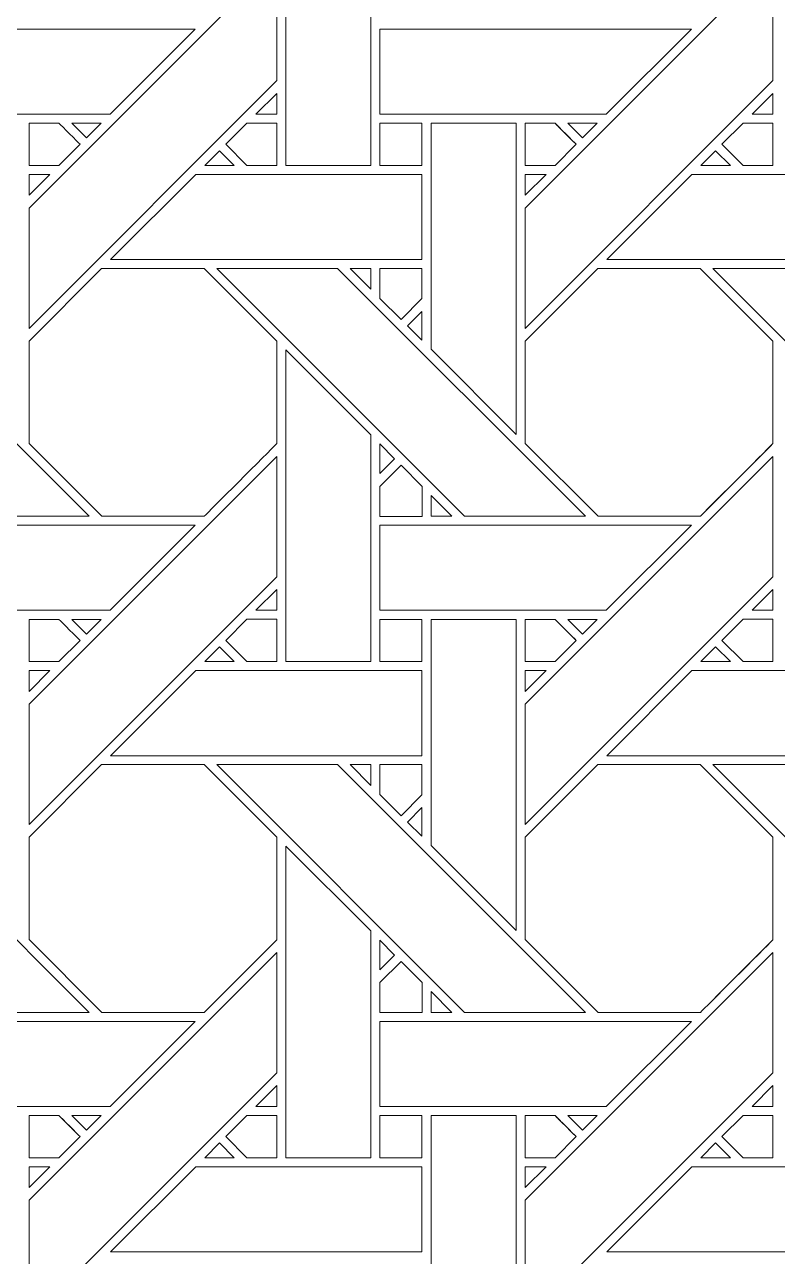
# Model space of a CAD drawing. Header units: inches. Extents: x 3.4 to 21.4, y 0.1 to 18.1.
# Drawn here: x 14.509 to 15.949, y 8.866 to 11.221 of the extents above; entities that cross this region are included whole.
import ezdxf

# ---------------------------------------------------------------- set-up
doc = ezdxf.new("R2010")
doc.units = ezdxf.units.IN
doc.header["$MEASUREMENT"] = 0
doc.layers.add('Design', color=7, linetype='Continuous', lineweight=0)

msp = doc.modelspace()

# ---------------------------------------------------------------- linework, layer by layer
at = {"layer": 'Design'}
for points, knots in [([(3.3829, 18.0948), (3.3829, 18.0948), (3.3829, 0.0948), (3.3829, 0.0948), (3.3829, 0.0948), (21.3829, 0.0948), (21.3829, 0.0948), (21.3829, 0.0948), (21.3829, 18.0948), (21.3829, 18.0948), (21.3829, 18.0948), (3.3829, 18.0948), (3.3829, 18.0948)], [0, 0, 0, 0, 1, 1, 1, 2, 2, 2, 3, 3, 3, 4, 4, 4, 4]), ([(4.2402, 17.2374), (4.2402, 17.2374), (4.2402, 0.9521), (4.2402, 0.9521), (4.2402, 0.9521), (20.5255, 0.9521), (20.5255, 0.9521), (20.5255, 0.9521), (20.5255, 17.2374), (20.5255, 17.2374), (20.5255, 17.2374), (4.2402, 17.2374), (4.2402, 17.2374)], [0, 0, 0, 0, 1, 1, 1, 2, 2, 2, 3, 3, 3, 4, 4, 4, 4]), ([(15.0087, 10.9519), (15.0087, 10.9519), (15.0087, 11.5477), (15.0087, 11.5477), (15.0087, 11.5477), (15.1714, 11.3856), (15.1714, 11.3856), (15.1714, 11.3856), (15.1714, 10.9519), (15.1714, 10.9519), (15.1714, 10.9519), (15.0087, 10.9519), (15.0087, 10.9519)], [0, 0, 0, 0, 1, 1, 1, 2, 2, 2, 3, 3, 3, 4, 4, 4, 4]), ([(14.9915, 11.1141), (14.9915, 11.1141), (14.5179, 10.6404), (14.5179, 10.6404), (14.5179, 10.6404), (14.5179, 10.8705), (14.5179, 10.8705), (14.5179, 10.8705), (14.9915, 11.3441), (14.9915, 11.3441), (14.9915, 11.3441), (14.9915, 11.1141), (14.9915, 11.1141)], [0, 0, 0, 0, 1, 1, 1, 2, 2, 2, 3, 3, 3, 4, 4, 4, 4]), ([(15.4666, 10.6404), (15.4666, 10.6404), (15.4666, 10.8705), (15.4666, 10.8705), (15.4666, 10.8705), (15.9403, 11.3441), (15.9403, 11.3441), (15.9403, 11.3441), (15.9403, 11.1141), (15.9403, 11.1141), (15.9403, 11.1141), (15.4666, 10.6404), (15.4666, 10.6404)], [0, 0, 0, 0, 1, 1, 1, 2, 2, 2, 3, 3, 3, 4, 4, 4, 4]), ([(14.8357, 11.2126), (14.8357, 11.2126), (14.673, 11.0499), (14.673, 11.0499), (14.673, 11.0499), (14.24, 11.0499), (14.24, 11.0499), (14.24, 11.0499), (14.24, 11.2126), (14.24, 11.2126), (14.24, 11.2126), (14.8357, 11.2126), (14.8357, 11.2126)], [0, 0, 0, 0, 1, 1, 1, 2, 2, 2, 3, 3, 3, 4, 4, 4, 4]), ([(15.6217, 11.0499), (15.6217, 11.0499), (15.1887, 11.0499), (15.1887, 11.0499), (15.1887, 11.0499), (15.1887, 11.2126), (15.1887, 11.2126), (15.1887, 11.2126), (15.7844, 11.2126), (15.7844, 11.2126), (15.7844, 11.2126), (15.6217, 11.0499), (15.6217, 11.0499)], [0, 0, 0, 0, 1, 1, 1, 2, 2, 2, 3, 3, 3, 4, 4, 4, 4]), ([(14.9517, 11.0499), (14.9517, 11.0499), (14.9915, 11.0897), (14.9915, 11.0897), (14.9915, 11.0897), (14.9915, 11.0499), (14.9915, 11.0499), (14.9915, 11.0499), (14.9517, 11.0499), (14.9517, 11.0499)], [0, 0, 0, 0, 1, 1, 1, 2, 2, 2, 3, 3, 3, 3]), ([(15.9403, 11.0897), (15.9403, 11.0897), (15.9403, 11.0499), (15.9403, 11.0499), (15.9403, 11.0499), (15.9005, 11.0499), (15.9005, 11.0499), (15.9005, 11.0499), (15.9403, 11.0897), (15.9403, 11.0897)], [0, 0, 0, 0, 1, 1, 1, 2, 2, 2, 3, 3, 3, 3]), ([(14.5749, 11.0327), (14.5801, 11.0276), (14.6108, 10.9967), (14.6153, 10.9923), (14.6153, 10.9923), (14.5748, 10.9519), (14.5748, 10.9519), (14.5748, 10.9519), (14.5179, 10.9519), (14.5179, 10.9519), (14.5179, 10.9519), (14.5179, 11.0327), (14.5179, 11.0327), (14.5179, 11.0327), (14.5749, 11.0327), (14.5749, 11.0327)], [0, 0, 0, 0, 1, 1, 1, 2, 2, 2, 3, 3, 3, 4, 4, 4, 5, 5, 5, 5]), ([(14.5179, 10.9519), (14.5179, 10.9519), (14.5179, 11.0327), (14.5179, 11.0327), (14.5179, 11.0327), (14.5749, 11.0327), (14.5749, 11.0327), (14.58, 11.0277), (14.6107, 10.9969), (14.6153, 10.9923), (14.6153, 10.9923), (14.5748, 10.9519), (14.5748, 10.9519), (14.5748, 10.9519), (14.5179, 10.9519), (14.5179, 10.9519)], [0, 0, 0, 0, 1, 1, 1, 2, 2, 2, 3, 3, 3, 4, 4, 4, 5, 5, 5, 5]), ([(14.5993, 11.0326), (14.5993, 11.0326), (14.6557, 11.0326), (14.6557, 11.0326), (14.6557, 11.0326), (14.6275, 11.0045), (14.6275, 11.0045), (14.6275, 11.0045), (14.5993, 11.0326), (14.5993, 11.0326)], [0, 0, 0, 0, 1, 1, 1, 2, 2, 2, 3, 3, 3, 3]), ([(14.9344, 10.9519), (14.9344, 10.9519), (14.8941, 10.9923), (14.8941, 10.9923), (14.8941, 10.9923), (14.9345, 11.0327), (14.9345, 11.0327), (14.9345, 11.0327), (14.9915, 11.0327), (14.9915, 11.0327), (14.9915, 11.0327), (14.9915, 10.9519), (14.9915, 10.9519), (14.9915, 10.9519), (14.9344, 10.9519), (14.9344, 10.9519)], [0, 0, 0, 0, 1, 1, 1, 2, 2, 2, 3, 3, 3, 4, 4, 4, 5, 5, 5, 5]), ([(14.9915, 10.9519), (14.9915, 10.9519), (14.9344, 10.9519), (14.9344, 10.9519), (14.9344, 10.9519), (14.8941, 10.9923), (14.8941, 10.9923), (14.8941, 10.9923), (14.9345, 11.0327), (14.9345, 11.0327), (14.9345, 11.0327), (14.9915, 11.0327), (14.9915, 11.0327), (14.9915, 11.0327), (14.9915, 10.9519), (14.9915, 10.9519)], [0, 0, 0, 0, 1, 1, 1, 2, 2, 2, 3, 3, 3, 4, 4, 4, 5, 5, 5, 5]), ([(15.1887, 11.0327), (15.1887, 11.0327), (15.269, 11.0327), (15.269, 11.0327), (15.269, 11.0327), (15.269, 10.9519), (15.269, 10.9519), (15.269, 10.9519), (15.1887, 10.9519), (15.1887, 10.9519), (15.1887, 10.9519), (15.1887, 11.0327), (15.1887, 11.0327)], [0, 0, 0, 0, 1, 1, 1, 2, 2, 2, 3, 3, 3, 4, 4, 4, 4]), ([(15.1887, 10.9519), (15.1887, 10.9519), (15.1887, 11.0327), (15.1887, 11.0327), (15.1887, 11.0327), (15.269, 11.0327), (15.269, 11.0327), (15.269, 11.0327), (15.269, 10.9519), (15.269, 10.9519), (15.269, 10.9519), (15.1887, 10.9519), (15.1887, 10.9519)], [0, 0, 0, 0, 1, 1, 1, 2, 2, 2, 3, 3, 3, 4, 4, 4, 4]), ([(15.2865, 10.6004), (15.2865, 10.6004), (15.2865, 11.0326), (15.2865, 11.0326), (15.2865, 11.0326), (15.4494, 11.0326), (15.4494, 11.0326), (15.4494, 11.0326), (15.4494, 10.4375), (15.4494, 10.4375), (15.4494, 10.4375), (15.2865, 10.6004), (15.2865, 10.6004)], [0, 0, 0, 0, 1, 1, 1, 2, 2, 2, 3, 3, 3, 4, 4, 4, 4]), ([(15.5237, 11.0327), (15.5288, 11.0276), (15.5596, 10.9967), (15.564, 10.9923), (15.564, 10.9923), (15.5236, 10.9519), (15.5236, 10.9519), (15.5236, 10.9519), (15.4666, 10.9519), (15.4666, 10.9519), (15.4666, 10.9519), (15.4666, 11.0327), (15.4666, 11.0327), (15.4666, 11.0327), (15.5237, 11.0327), (15.5237, 11.0327)], [0, 0, 0, 0, 1, 1, 1, 2, 2, 2, 3, 3, 3, 4, 4, 4, 5, 5, 5, 5]), ([(15.564, 10.9923), (15.564, 10.9923), (15.5236, 10.9519), (15.5236, 10.9519), (15.5236, 10.9519), (15.4666, 10.9519), (15.4666, 10.9519), (15.4666, 10.9519), (15.4666, 11.0327), (15.4666, 11.0327), (15.4666, 11.0327), (15.5237, 11.0327), (15.5237, 11.0327), (15.5291, 11.0273), (15.564, 10.9923), (15.564, 10.9923)], [0, 0, 0, 0, 1, 1, 1, 2, 2, 2, 3, 3, 3, 4, 4, 4, 5, 5, 5, 5]), ([(15.548, 11.0326), (15.548, 11.0326), (15.6045, 11.0326), (15.6045, 11.0326), (15.6045, 11.0326), (15.5762, 11.0045), (15.5762, 11.0045), (15.5762, 11.0045), (15.548, 11.0326), (15.548, 11.0326)], [0, 0, 0, 0, 1, 1, 1, 2, 2, 2, 3, 3, 3, 3]), ([(15.8832, 10.9519), (15.8832, 10.9519), (15.8428, 10.9923), (15.8428, 10.9923), (15.8428, 10.9923), (15.8832, 11.0327), (15.8832, 11.0327), (15.8832, 11.0327), (15.9403, 11.0327), (15.9403, 11.0327), (15.9403, 11.0327), (15.9403, 10.9519), (15.9403, 10.9519), (15.9403, 10.9519), (15.8832, 10.9519), (15.8832, 10.9519)], [0, 0, 0, 0, 1, 1, 1, 2, 2, 2, 3, 3, 3, 4, 4, 4, 5, 5, 5, 5]), ([(15.9403, 10.9519), (15.9403, 10.9519), (15.8832, 10.9519), (15.8832, 10.9519), (15.8832, 10.9519), (15.8428, 10.9923), (15.8428, 10.9923), (15.8428, 10.9923), (15.8832, 11.0327), (15.8832, 11.0327), (15.8832, 11.0327), (15.9403, 11.0327), (15.9403, 11.0327), (15.9403, 11.0327), (15.9403, 10.9519), (15.9403, 10.9519)], [0, 0, 0, 0, 1, 1, 1, 2, 2, 2, 3, 3, 3, 4, 4, 4, 5, 5, 5, 5]), ([(14.8537, 10.9519), (14.8537, 10.9519), (14.8819, 10.9801), (14.8819, 10.9801), (14.8819, 10.9801), (14.9102, 10.9519), (14.9102, 10.9519), (14.9102, 10.9519), (14.8537, 10.9519), (14.8537, 10.9519)], [0, 0, 0, 0, 1, 1, 1, 2, 2, 2, 3, 3, 3, 3]), ([(15.8307, 10.9801), (15.8307, 10.9801), (15.8589, 10.9519), (15.8589, 10.9519), (15.8589, 10.9519), (15.8024, 10.9519), (15.8024, 10.9519), (15.8024, 10.9519), (15.8307, 10.9801), (15.8307, 10.9801)], [0, 0, 0, 0, 1, 1, 1, 2, 2, 2, 3, 3, 3, 3]), ([(14.5577, 10.9347), (14.5577, 10.9347), (14.5179, 10.8949), (14.5179, 10.8949), (14.5179, 10.8949), (14.5179, 10.9347), (14.5179, 10.9347), (14.5179, 10.9347), (14.5577, 10.9347), (14.5577, 10.9347)], [0, 0, 0, 0, 1, 1, 1, 2, 2, 2, 3, 3, 3, 3]), ([(15.269, 10.9347), (15.269, 10.9347), (15.269, 10.7719), (15.269, 10.7719), (15.269, 10.7719), (14.6737, 10.7719), (14.6737, 10.7719), (14.6737, 10.7719), (14.8365, 10.9347), (14.8365, 10.9347), (14.8365, 10.9347), (15.269, 10.9347), (15.269, 10.9347)], [0, 0, 0, 0, 1, 1, 1, 2, 2, 2, 3, 3, 3, 4, 4, 4, 4]), ([(15.5064, 10.9347), (15.5064, 10.9347), (15.4666, 10.8949), (15.4666, 10.8949), (15.4666, 10.8949), (15.4666, 10.9347), (15.4666, 10.9347), (15.4666, 10.9347), (15.5064, 10.9347), (15.5064, 10.9347)], [0, 0, 0, 0, 1, 1, 1, 2, 2, 2, 3, 3, 3, 3]), ([(16.2177, 10.9347), (16.2177, 10.9347), (16.2177, 10.7719), (16.2177, 10.7719), (16.2177, 10.7719), (15.6224, 10.7719), (15.6224, 10.7719), (15.6224, 10.7719), (15.7853, 10.9347), (15.7853, 10.9347), (15.7853, 10.9347), (16.2177, 10.9347), (16.2177, 10.9347)], [0, 0, 0, 0, 1, 1, 1, 2, 2, 2, 3, 3, 3, 4, 4, 4, 4]), ([(14.4018, 10.2811), (14.4018, 10.2811), (13.9283, 10.7548), (13.9283, 10.7548), (13.9283, 10.7548), (14.1592, 10.7548), (14.1592, 10.7548), (14.1592, 10.7548), (14.6329, 10.2811), (14.6329, 10.2811), (14.6329, 10.2811), (14.4018, 10.2811), (14.4018, 10.2811)], [0, 0, 0, 0, 1, 1, 1, 2, 2, 2, 3, 3, 3, 4, 4, 4, 4]), ([(14.6566, 10.7548), (14.6566, 10.7548), (14.8528, 10.7548), (14.8528, 10.7548), (14.8528, 10.7548), (14.9915, 10.6161), (14.9915, 10.6161), (14.9915, 10.6161), (14.9915, 10.4199), (14.9915, 10.4199), (14.9737, 10.4019), (14.8618, 10.2902), (14.8528, 10.2812), (14.8528, 10.2812), (14.6571, 10.2812), (14.6571, 10.2812), (14.6571, 10.2812), (14.5179, 10.4204), (14.5179, 10.4204), (14.5179, 10.4204), (14.5179, 10.6161), (14.5179, 10.6161), (14.5179, 10.6161), (14.6566, 10.7548), (14.6566, 10.7548)], [0, 0, 0, 0, 1, 1, 1, 2, 2, 2, 3, 3, 3, 4, 4, 4, 5, 5, 5, 6, 6, 6, 7, 7, 7, 8, 8, 8, 8]), ([(14.9915, 10.4199), (14.9737, 10.4019), (14.8618, 10.2902), (14.8528, 10.2812), (14.8528, 10.2812), (14.6571, 10.2812), (14.6571, 10.2812), (14.6571, 10.2812), (14.5179, 10.4204), (14.5179, 10.4204), (14.5179, 10.4204), (14.5179, 10.6161), (14.5179, 10.6161), (14.5179, 10.6161), (14.6566, 10.7548), (14.6566, 10.7548), (14.6566, 10.7548), (14.8528, 10.7548), (14.8528, 10.7548), (14.8528, 10.7548), (14.9915, 10.6161), (14.9915, 10.6161), (14.9915, 10.6161), (14.9915, 10.4199), (14.9915, 10.4199)], [0, 0, 0, 0, 1, 1, 1, 2, 2, 2, 3, 3, 3, 4, 4, 4, 5, 5, 5, 6, 6, 6, 7, 7, 7, 8, 8, 8, 8]), ([(15.3506, 10.2811), (15.3506, 10.2811), (14.877, 10.7548), (14.877, 10.7548), (14.877, 10.7548), (15.1079, 10.7548), (15.1079, 10.7548), (15.1079, 10.7548), (15.5816, 10.2811), (15.5816, 10.2811), (15.5816, 10.2811), (15.3506, 10.2811), (15.3506, 10.2811)], [0, 0, 0, 0, 1, 1, 1, 2, 2, 2, 3, 3, 3, 4, 4, 4, 4]), ([(15.1715, 10.7548), (15.1715, 10.7548), (15.1715, 10.715), (15.1715, 10.715), (15.1715, 10.715), (15.1321, 10.7548), (15.1321, 10.7548), (15.1321, 10.7548), (15.1715, 10.7548), (15.1715, 10.7548)], [0, 0, 0, 0, 1, 1, 1, 2, 2, 2, 3, 3, 3, 3]), ([(15.269, 10.7548), (15.269, 10.7548), (15.269, 10.6972), (15.269, 10.6972), (15.269, 10.6972), (15.2291, 10.6573), (15.2291, 10.6573), (15.2291, 10.6573), (15.1887, 10.6976), (15.1887, 10.6976), (15.1887, 10.6976), (15.1887, 10.7548), (15.1887, 10.7548), (15.1887, 10.7548), (15.269, 10.7548), (15.269, 10.7548)], [0, 0, 0, 0, 1, 1, 1, 2, 2, 2, 3, 3, 3, 4, 4, 4, 5, 5, 5, 5]), ([(15.2291, 10.6573), (15.2291, 10.6573), (15.1887, 10.6976), (15.1887, 10.6976), (15.1887, 10.6976), (15.1887, 10.7548), (15.1887, 10.7548), (15.1887, 10.7548), (15.269, 10.7548), (15.269, 10.7548), (15.269, 10.7548), (15.269, 10.6972), (15.269, 10.6972), (15.269, 10.6972), (15.2291, 10.6573), (15.2291, 10.6573)], [0, 0, 0, 0, 1, 1, 1, 2, 2, 2, 3, 3, 3, 4, 4, 4, 5, 5, 5, 5]), ([(15.6053, 10.7548), (15.6053, 10.7548), (15.8015, 10.7548), (15.8015, 10.7548), (15.8015, 10.7548), (15.9403, 10.6161), (15.9403, 10.6161), (15.9403, 10.6161), (15.9403, 10.4199), (15.9403, 10.4199), (15.9225, 10.4019), (15.8105, 10.2902), (15.8016, 10.2812), (15.8016, 10.2812), (15.6058, 10.2812), (15.6058, 10.2812), (15.6058, 10.2812), (15.4666, 10.4204), (15.4666, 10.4204), (15.4666, 10.4204), (15.4666, 10.6161), (15.4666, 10.6161), (15.4666, 10.6161), (15.6053, 10.7548), (15.6053, 10.7548)], [0, 0, 0, 0, 1, 1, 1, 2, 2, 2, 3, 3, 3, 4, 4, 4, 5, 5, 5, 6, 6, 6, 7, 7, 7, 8, 8, 8, 8]), ([(15.9403, 10.4199), (15.9222, 10.4016), (15.8103, 10.2899), (15.8016, 10.2812), (15.8016, 10.2812), (15.6058, 10.2812), (15.6058, 10.2812), (15.6058, 10.2812), (15.4666, 10.4204), (15.4666, 10.4204), (15.4666, 10.4204), (15.4666, 10.6161), (15.4666, 10.6161), (15.4666, 10.6161), (15.6053, 10.7548), (15.6053, 10.7548), (15.6053, 10.7548), (15.8015, 10.7548), (15.8015, 10.7548), (15.8015, 10.7548), (15.9403, 10.6161), (15.9403, 10.6161), (15.9403, 10.6161), (15.9403, 10.4199), (15.9403, 10.4199)], [0, 0, 0, 0, 1, 1, 1, 2, 2, 2, 3, 3, 3, 4, 4, 4, 5, 5, 5, 6, 6, 6, 7, 7, 7, 8, 8, 8, 8]), ([(16.2993, 10.2811), (16.2993, 10.2811), (15.8257, 10.7548), (15.8257, 10.7548), (15.8257, 10.7548), (16.0567, 10.7548), (16.0567, 10.7548), (16.0567, 10.7548), (16.5303, 10.2811), (16.5303, 10.2811), (16.5303, 10.2811), (16.2993, 10.2811), (16.2993, 10.2811)], [0, 0, 0, 0, 1, 1, 1, 2, 2, 2, 3, 3, 3, 4, 4, 4, 4]), ([(15.269, 10.6729), (15.269, 10.6729), (15.269, 10.6178), (15.269, 10.6178), (15.269, 10.6178), (15.2412, 10.6452), (15.2412, 10.6452), (15.2412, 10.6452), (15.269, 10.6729), (15.269, 10.6729)], [0, 0, 0, 0, 1, 1, 1, 2, 2, 2, 3, 3, 3, 3]), ([(15.0087, 10.0031), (15.0087, 10.0031), (15.0087, 10.599), (15.0087, 10.599), (15.0087, 10.599), (15.1714, 10.4368), (15.1714, 10.4368), (15.1714, 10.4368), (15.1714, 10.0031), (15.1714, 10.0031), (15.1714, 10.0031), (15.0087, 10.0031), (15.0087, 10.0031)], [0, 0, 0, 0, 1, 1, 1, 2, 2, 2, 3, 3, 3, 4, 4, 4, 4]), ([(15.1887, 10.3626), (15.1887, 10.3626), (15.1887, 10.4193), (15.1887, 10.4193), (15.1887, 10.4193), (15.2169, 10.3908), (15.2169, 10.3908), (15.2169, 10.3908), (15.1887, 10.3626), (15.1887, 10.3626)], [0, 0, 0, 0, 1, 1, 1, 2, 2, 2, 3, 3, 3, 3]), ([(14.9915, 10.1654), (14.9915, 10.1654), (14.5179, 9.6917), (14.5179, 9.6917), (14.5179, 9.6917), (14.5179, 9.9218), (14.5179, 9.9218), (14.5179, 9.9218), (14.9915, 10.3954), (14.9915, 10.3954), (14.9915, 10.3954), (14.9915, 10.1654), (14.9915, 10.1654)], [0, 0, 0, 0, 1, 1, 1, 2, 2, 2, 3, 3, 3, 4, 4, 4, 4]), ([(15.4666, 9.6917), (15.4666, 9.6917), (15.4666, 9.9218), (15.4666, 9.9218), (15.4666, 9.9218), (15.9403, 10.3954), (15.9403, 10.3954), (15.9403, 10.3954), (15.9403, 10.1654), (15.9403, 10.1654), (15.9403, 10.1654), (15.4666, 9.6917), (15.4666, 9.6917)], [0, 0, 0, 0, 1, 1, 1, 2, 2, 2, 3, 3, 3, 4, 4, 4, 4]), ([(15.1887, 10.2809), (15.1887, 10.2809), (15.1887, 10.3382), (15.1887, 10.3382), (15.1887, 10.3382), (15.2291, 10.3785), (15.2291, 10.3785), (15.2291, 10.3785), (15.2694, 10.3382), (15.2694, 10.3382), (15.2694, 10.3382), (15.2694, 10.2809), (15.2694, 10.2809), (15.2694, 10.2809), (15.1887, 10.2809), (15.1887, 10.2809)], [0, 0, 0, 0, 1, 1, 1, 2, 2, 2, 3, 3, 3, 4, 4, 4, 5, 5, 5, 5]), ([(15.2291, 10.3785), (15.2291, 10.3785), (15.2694, 10.3382), (15.2694, 10.3382), (15.2694, 10.3382), (15.2694, 10.2809), (15.2694, 10.2809), (15.2694, 10.2809), (15.1887, 10.2809), (15.1887, 10.2809), (15.1887, 10.2809), (15.1887, 10.3382), (15.1887, 10.3382), (15.1887, 10.3382), (15.2291, 10.3785), (15.2291, 10.3785)], [0, 0, 0, 0, 1, 1, 1, 2, 2, 2, 3, 3, 3, 4, 4, 4, 5, 5, 5, 5]), ([(15.2866, 10.2811), (15.2866, 10.2811), (15.2866, 10.3209), (15.2866, 10.3209), (15.2866, 10.3209), (15.3264, 10.2811), (15.3264, 10.2811), (15.3264, 10.2811), (15.2866, 10.2811), (15.2866, 10.2811)], [0, 0, 0, 0, 1, 1, 1, 2, 2, 2, 3, 3, 3, 3]), ([(14.24, 10.1012), (14.24, 10.1012), (14.24, 10.2639), (14.24, 10.2639), (14.24, 10.2639), (14.8357, 10.2639), (14.8357, 10.2639), (14.8357, 10.2639), (14.673, 10.1012), (14.673, 10.1012), (14.673, 10.1012), (14.24, 10.1012), (14.24, 10.1012)], [0, 0, 0, 0, 1, 1, 1, 2, 2, 2, 3, 3, 3, 4, 4, 4, 4]), ([(15.6217, 10.1012), (15.6217, 10.1012), (15.1887, 10.1012), (15.1887, 10.1012), (15.1887, 10.1012), (15.1887, 10.2639), (15.1887, 10.2639), (15.1887, 10.2639), (15.7844, 10.2639), (15.7844, 10.2639), (15.7844, 10.2639), (15.6217, 10.1012), (15.6217, 10.1012)], [0, 0, 0, 0, 1, 1, 1, 2, 2, 2, 3, 3, 3, 4, 4, 4, 4]), ([(14.9517, 10.1012), (14.9517, 10.1012), (14.9915, 10.141), (14.9915, 10.141), (14.9915, 10.141), (14.9915, 10.1012), (14.9915, 10.1012), (14.9915, 10.1012), (14.9517, 10.1012), (14.9517, 10.1012)], [0, 0, 0, 0, 1, 1, 1, 2, 2, 2, 3, 3, 3, 3]), ([(15.9403, 10.141), (15.9403, 10.141), (15.9403, 10.1012), (15.9403, 10.1012), (15.9403, 10.1012), (15.9005, 10.1012), (15.9005, 10.1012), (15.9005, 10.1012), (15.9403, 10.141), (15.9403, 10.141)], [0, 0, 0, 0, 1, 1, 1, 2, 2, 2, 3, 3, 3, 3]), ([(14.5749, 10.0839), (14.5801, 10.0788), (14.6108, 10.048), (14.6153, 10.0436), (14.6153, 10.0436), (14.5748, 10.0032), (14.5748, 10.0032), (14.5748, 10.0032), (14.5179, 10.0032), (14.5179, 10.0032), (14.5179, 10.0032), (14.5179, 10.0839), (14.5179, 10.0839), (14.5179, 10.0839), (14.5749, 10.0839), (14.5749, 10.0839)], [0, 0, 0, 0, 1, 1, 1, 2, 2, 2, 3, 3, 3, 4, 4, 4, 5, 5, 5, 5]), ([(14.5179, 10.0032), (14.5179, 10.0032), (14.5179, 10.0839), (14.5179, 10.0839), (14.5179, 10.0839), (14.5749, 10.0839), (14.5749, 10.0839), (14.58, 10.0789), (14.6107, 10.0481), (14.6153, 10.0436), (14.6153, 10.0436), (14.5748, 10.0032), (14.5748, 10.0032), (14.5748, 10.0032), (14.5179, 10.0032), (14.5179, 10.0032)], [0, 0, 0, 0, 1, 1, 1, 2, 2, 2, 3, 3, 3, 4, 4, 4, 5, 5, 5, 5]), ([(14.5993, 10.0839), (14.5993, 10.0839), (14.6557, 10.0839), (14.6557, 10.0839), (14.6557, 10.0839), (14.6275, 10.0557), (14.6275, 10.0557), (14.6275, 10.0557), (14.5993, 10.0839), (14.5993, 10.0839)], [0, 0, 0, 0, 1, 1, 1, 2, 2, 2, 3, 3, 3, 3]), ([(14.9344, 10.0031), (14.9344, 10.0031), (14.8941, 10.0435), (14.8941, 10.0435), (14.8941, 10.0435), (14.9345, 10.084), (14.9345, 10.084), (14.9345, 10.084), (14.9915, 10.084), (14.9915, 10.084), (14.9915, 10.084), (14.9915, 10.0031), (14.9915, 10.0031), (14.9915, 10.0031), (14.9344, 10.0031), (14.9344, 10.0031)], [0, 0, 0, 0, 1, 1, 1, 2, 2, 2, 3, 3, 3, 4, 4, 4, 5, 5, 5, 5]), ([(14.9915, 10.0031), (14.9915, 10.0031), (14.9344, 10.0031), (14.9344, 10.0031), (14.9344, 10.0031), (14.8941, 10.0435), (14.8941, 10.0435), (14.8941, 10.0435), (14.9345, 10.084), (14.9345, 10.084), (14.9345, 10.084), (14.9915, 10.084), (14.9915, 10.084), (14.9915, 10.084), (14.9915, 10.0031), (14.9915, 10.0031)], [0, 0, 0, 0, 1, 1, 1, 2, 2, 2, 3, 3, 3, 4, 4, 4, 5, 5, 5, 5]), ([(15.1887, 10.0839), (15.1887, 10.0839), (15.269, 10.0839), (15.269, 10.0839), (15.269, 10.0839), (15.269, 10.0031), (15.269, 10.0031), (15.269, 10.0031), (15.1887, 10.0031), (15.1887, 10.0031), (15.1887, 10.0031), (15.1887, 10.0839), (15.1887, 10.0839)], [0, 0, 0, 0, 1, 1, 1, 2, 2, 2, 3, 3, 3, 4, 4, 4, 4]), ([(15.1887, 10.0031), (15.1887, 10.0031), (15.1887, 10.0839), (15.1887, 10.0839), (15.1887, 10.0839), (15.269, 10.0839), (15.269, 10.0839), (15.269, 10.0839), (15.269, 10.0031), (15.269, 10.0031), (15.269, 10.0031), (15.1887, 10.0031), (15.1887, 10.0031)], [0, 0, 0, 0, 1, 1, 1, 2, 2, 2, 3, 3, 3, 4, 4, 4, 4]), ([(15.2865, 9.6517), (15.2865, 9.6517), (15.2865, 10.0839), (15.2865, 10.0839), (15.2865, 10.0839), (15.4494, 10.0839), (15.4494, 10.0839), (15.4494, 10.0839), (15.4494, 9.4888), (15.4494, 9.4888), (15.4494, 9.4888), (15.2865, 9.6517), (15.2865, 9.6517)], [0, 0, 0, 0, 1, 1, 1, 2, 2, 2, 3, 3, 3, 4, 4, 4, 4]), ([(15.5237, 10.0839), (15.5288, 10.0788), (15.5596, 10.048), (15.564, 10.0436), (15.564, 10.0436), (15.5236, 10.0032), (15.5236, 10.0032), (15.5236, 10.0032), (15.4666, 10.0032), (15.4666, 10.0032), (15.4666, 10.0032), (15.4666, 10.0839), (15.4666, 10.0839), (15.4666, 10.0839), (15.5237, 10.0839), (15.5237, 10.0839)], [0, 0, 0, 0, 1, 1, 1, 2, 2, 2, 3, 3, 3, 4, 4, 4, 5, 5, 5, 5]), ([(15.564, 10.0436), (15.564, 10.0436), (15.5236, 10.0032), (15.5236, 10.0032), (15.5236, 10.0032), (15.4666, 10.0032), (15.4666, 10.0032), (15.4666, 10.0032), (15.4666, 10.0839), (15.4666, 10.0839), (15.4666, 10.0839), (15.5237, 10.0839), (15.5237, 10.0839), (15.5237, 10.0839), (15.564, 10.0436), (15.564, 10.0436)], [0, 0, 0, 0, 1, 1, 1, 2, 2, 2, 3, 3, 3, 4, 4, 4, 5, 5, 5, 5]), ([(15.548, 10.0839), (15.548, 10.0839), (15.6045, 10.0839), (15.6045, 10.0839), (15.6045, 10.0839), (15.5762, 10.0557), (15.5762, 10.0557), (15.5762, 10.0557), (15.548, 10.0839), (15.548, 10.0839)], [0, 0, 0, 0, 1, 1, 1, 2, 2, 2, 3, 3, 3, 3]), ([(15.8832, 10.0031), (15.8832, 10.0031), (15.8428, 10.0435), (15.8428, 10.0435), (15.8428, 10.0435), (15.8832, 10.084), (15.8832, 10.084), (15.8832, 10.084), (15.9403, 10.084), (15.9403, 10.084), (15.9403, 10.084), (15.9403, 10.0031), (15.9403, 10.0031), (15.9403, 10.0031), (15.8832, 10.0031), (15.8832, 10.0031)], [0, 0, 0, 0, 1, 1, 1, 2, 2, 2, 3, 3, 3, 4, 4, 4, 5, 5, 5, 5]), ([(15.9403, 10.0031), (15.9403, 10.0031), (15.8832, 10.0031), (15.8832, 10.0031), (15.8832, 10.0031), (15.8428, 10.0435), (15.8428, 10.0435), (15.8428, 10.0435), (15.8832, 10.084), (15.8832, 10.084), (15.8832, 10.084), (15.9403, 10.084), (15.9403, 10.084), (15.9403, 10.084), (15.9403, 10.0031), (15.9403, 10.0031)], [0, 0, 0, 0, 1, 1, 1, 2, 2, 2, 3, 3, 3, 4, 4, 4, 5, 5, 5, 5]), ([(14.8537, 10.0031), (14.8537, 10.0031), (14.8819, 10.0314), (14.8819, 10.0314), (14.8819, 10.0314), (14.9102, 10.0031), (14.9102, 10.0031), (14.9102, 10.0031), (14.8537, 10.0031), (14.8537, 10.0031)], [0, 0, 0, 0, 1, 1, 1, 2, 2, 2, 3, 3, 3, 3]), ([(15.8307, 10.0314), (15.8307, 10.0314), (15.8589, 10.0031), (15.8589, 10.0031), (15.8589, 10.0031), (15.8024, 10.0031), (15.8024, 10.0031), (15.8024, 10.0031), (15.8307, 10.0314), (15.8307, 10.0314)], [0, 0, 0, 0, 1, 1, 1, 2, 2, 2, 3, 3, 3, 3]), ([(14.5577, 9.986), (14.5577, 9.986), (14.5179, 9.9462), (14.5179, 9.9462), (14.5179, 9.9462), (14.5179, 9.986), (14.5179, 9.986), (14.5179, 9.986), (14.5577, 9.986), (14.5577, 9.986)], [0, 0, 0, 0, 1, 1, 1, 2, 2, 2, 3, 3, 3, 3]), ([(15.269, 9.986), (15.269, 9.986), (15.269, 9.8232), (15.269, 9.8232), (15.269, 9.8232), (14.6737, 9.8232), (14.6737, 9.8232), (14.6737, 9.8232), (14.8365, 9.986), (14.8365, 9.986), (14.8365, 9.986), (15.269, 9.986), (15.269, 9.986)], [0, 0, 0, 0, 1, 1, 1, 2, 2, 2, 3, 3, 3, 4, 4, 4, 4]), ([(15.5064, 9.986), (15.5064, 9.986), (15.4666, 9.9462), (15.4666, 9.9462), (15.4666, 9.9462), (15.4666, 9.986), (15.4666, 9.986), (15.4666, 9.986), (15.5064, 9.986), (15.5064, 9.986)], [0, 0, 0, 0, 1, 1, 1, 2, 2, 2, 3, 3, 3, 3]), ([(16.2177, 9.986), (16.2177, 9.986), (16.2177, 9.8232), (16.2177, 9.8232), (16.2177, 9.8232), (15.6224, 9.8232), (15.6224, 9.8232), (15.6224, 9.8232), (15.7853, 9.986), (15.7853, 9.986), (15.7853, 9.986), (16.2177, 9.986), (16.2177, 9.986)], [0, 0, 0, 0, 1, 1, 1, 2, 2, 2, 3, 3, 3, 4, 4, 4, 4]), ([(14.4018, 9.3324), (14.4018, 9.3324), (13.9283, 9.8061), (13.9283, 9.8061), (13.9283, 9.8061), (14.1592, 9.8061), (14.1592, 9.8061), (14.1592, 9.8061), (14.6329, 9.3324), (14.6329, 9.3324), (14.6329, 9.3324), (14.4018, 9.3324), (14.4018, 9.3324)], [0, 0, 0, 0, 1, 1, 1, 2, 2, 2, 3, 3, 3, 4, 4, 4, 4]), ([(14.6566, 9.8061), (14.6566, 9.8061), (14.8528, 9.8061), (14.8528, 9.8061), (14.8528, 9.8061), (14.9915, 9.6673), (14.9915, 9.6673), (14.9915, 9.6673), (14.9915, 9.4711), (14.9915, 9.4711), (14.9737, 9.4532), (14.8618, 9.3414), (14.8528, 9.3324), (14.8528, 9.3324), (14.6571, 9.3324), (14.6571, 9.3324), (14.6571, 9.3324), (14.5179, 9.4717), (14.5179, 9.4717), (14.5179, 9.4717), (14.5179, 9.6673), (14.5179, 9.6673), (14.5179, 9.6673), (14.6566, 9.8061), (14.6566, 9.8061)], [0, 0, 0, 0, 1, 1, 1, 2, 2, 2, 3, 3, 3, 4, 4, 4, 5, 5, 5, 6, 6, 6, 7, 7, 7, 8, 8, 8, 8]), ([(14.9915, 9.4711), (14.9733, 9.4528), (14.8615, 9.3411), (14.8528, 9.3324), (14.8528, 9.3324), (14.6571, 9.3324), (14.6571, 9.3324), (14.6571, 9.3324), (14.5179, 9.4717), (14.5179, 9.4717), (14.5179, 9.4717), (14.5179, 9.6673), (14.5179, 9.6673), (14.5179, 9.6673), (14.6566, 9.8061), (14.6566, 9.8061), (14.6566, 9.8061), (14.8528, 9.8061), (14.8528, 9.8061), (14.8528, 9.8061), (14.9915, 9.6673), (14.9915, 9.6673), (14.9915, 9.6673), (14.9915, 9.4711), (14.9915, 9.4711)], [0, 0, 0, 0, 1, 1, 1, 2, 2, 2, 3, 3, 3, 4, 4, 4, 5, 5, 5, 6, 6, 6, 7, 7, 7, 8, 8, 8, 8]), ([(15.3506, 9.3324), (15.3506, 9.3324), (14.877, 9.8061), (14.877, 9.8061), (14.877, 9.8061), (15.1079, 9.8061), (15.1079, 9.8061), (15.1079, 9.8061), (15.5816, 9.3324), (15.5816, 9.3324), (15.5816, 9.3324), (15.3506, 9.3324), (15.3506, 9.3324)], [0, 0, 0, 0, 1, 1, 1, 2, 2, 2, 3, 3, 3, 4, 4, 4, 4]), ([(15.1715, 9.8061), (15.1715, 9.8061), (15.1715, 9.7662), (15.1715, 9.7662), (15.1715, 9.7662), (15.1321, 9.8061), (15.1321, 9.8061), (15.1321, 9.8061), (15.1715, 9.8061), (15.1715, 9.8061)], [0, 0, 0, 0, 1, 1, 1, 2, 2, 2, 3, 3, 3, 3]), ([(15.269, 9.8061), (15.269, 9.8061), (15.269, 9.7485), (15.269, 9.7485), (15.269, 9.7485), (15.2291, 9.7085), (15.2291, 9.7085), (15.2291, 9.7085), (15.1887, 9.7489), (15.1887, 9.7489), (15.1887, 9.7489), (15.1887, 9.8061), (15.1887, 9.8061), (15.1887, 9.8061), (15.269, 9.8061), (15.269, 9.8061)], [0, 0, 0, 0, 1, 1, 1, 2, 2, 2, 3, 3, 3, 4, 4, 4, 5, 5, 5, 5]), ([(15.2291, 9.7085), (15.2291, 9.7085), (15.1887, 9.7489), (15.1887, 9.7489), (15.1887, 9.7489), (15.1887, 9.8061), (15.1887, 9.8061), (15.1887, 9.8061), (15.269, 9.8061), (15.269, 9.8061), (15.269, 9.8061), (15.269, 9.7485), (15.269, 9.7485), (15.269, 9.7485), (15.2291, 9.7085), (15.2291, 9.7085)], [0, 0, 0, 0, 1, 1, 1, 2, 2, 2, 3, 3, 3, 4, 4, 4, 5, 5, 5, 5]), ([(15.6053, 9.8061), (15.6053, 9.8061), (15.8015, 9.8061), (15.8015, 9.8061), (15.8015, 9.8061), (15.9403, 9.6673), (15.9403, 9.6673), (15.9403, 9.6673), (15.9403, 9.4711), (15.9403, 9.4711), (15.9225, 9.4532), (15.8105, 9.3414), (15.8016, 9.3324), (15.8016, 9.3324), (15.6058, 9.3324), (15.6058, 9.3324), (15.6058, 9.3324), (15.4666, 9.4717), (15.4666, 9.4717), (15.4666, 9.4717), (15.4666, 9.6673), (15.4666, 9.6673), (15.4666, 9.6673), (15.6053, 9.8061), (15.6053, 9.8061)], [0, 0, 0, 0, 1, 1, 1, 2, 2, 2, 3, 3, 3, 4, 4, 4, 5, 5, 5, 6, 6, 6, 7, 7, 7, 8, 8, 8, 8]), ([(15.9403, 9.4711), (15.9227, 9.4534), (15.8107, 9.3416), (15.8016, 9.3324), (15.8016, 9.3324), (15.6058, 9.3324), (15.6058, 9.3324), (15.6058, 9.3324), (15.4666, 9.4717), (15.4666, 9.4717), (15.4666, 9.4717), (15.4666, 9.6673), (15.4666, 9.6673), (15.4666, 9.6673), (15.6053, 9.8061), (15.6053, 9.8061), (15.6053, 9.8061), (15.8015, 9.8061), (15.8015, 9.8061), (15.8015, 9.8061), (15.9403, 9.6673), (15.9403, 9.6673), (15.9403, 9.6673), (15.9403, 9.4711), (15.9403, 9.4711)], [0, 0, 0, 0, 1, 1, 1, 2, 2, 2, 3, 3, 3, 4, 4, 4, 5, 5, 5, 6, 6, 6, 7, 7, 7, 8, 8, 8, 8]), ([(16.2993, 9.3324), (16.2993, 9.3324), (15.8257, 9.8061), (15.8257, 9.8061), (15.8257, 9.8061), (16.0567, 9.8061), (16.0567, 9.8061), (16.0567, 9.8061), (16.5303, 9.3324), (16.5303, 9.3324), (16.5303, 9.3324), (16.2993, 9.3324), (16.2993, 9.3324)], [0, 0, 0, 0, 1, 1, 1, 2, 2, 2, 3, 3, 3, 4, 4, 4, 4]), ([(15.269, 9.7242), (15.269, 9.7242), (15.269, 9.6691), (15.269, 9.6691), (15.269, 9.6691), (15.2412, 9.6964), (15.2412, 9.6964), (15.2412, 9.6964), (15.269, 9.7242), (15.269, 9.7242)], [0, 0, 0, 0, 1, 1, 1, 2, 2, 2, 3, 3, 3, 3]), ([(15.0087, 9.0544), (15.0087, 9.0544), (15.0087, 9.6503), (15.0087, 9.6503), (15.0087, 9.6503), (15.1714, 9.4881), (15.1714, 9.4881), (15.1714, 9.4881), (15.1714, 9.0544), (15.1714, 9.0544), (15.1714, 9.0544), (15.0087, 9.0544), (15.0087, 9.0544)], [0, 0, 0, 0, 1, 1, 1, 2, 2, 2, 3, 3, 3, 4, 4, 4, 4]), ([(15.1887, 9.4138), (15.1887, 9.4138), (15.1887, 9.4706), (15.1887, 9.4706), (15.1887, 9.4706), (15.2169, 9.442), (15.2169, 9.442), (15.2169, 9.442), (15.1887, 9.4138), (15.1887, 9.4138)], [0, 0, 0, 0, 1, 1, 1, 2, 2, 2, 3, 3, 3, 3]), ([(14.9915, 9.2166), (14.9915, 9.2166), (14.5179, 8.743), (14.5179, 8.743), (14.5179, 8.743), (14.5179, 8.9731), (14.5179, 8.9731), (14.5179, 8.9731), (14.9915, 9.4467), (14.9915, 9.4467), (14.9915, 9.4467), (14.9915, 9.2166), (14.9915, 9.2166)], [0, 0, 0, 0, 1, 1, 1, 2, 2, 2, 3, 3, 3, 4, 4, 4, 4]), ([(15.4666, 8.743), (15.4666, 8.743), (15.4666, 8.9731), (15.4666, 8.9731), (15.4666, 8.9731), (15.9403, 9.4467), (15.9403, 9.4467), (15.9403, 9.4467), (15.9403, 9.2166), (15.9403, 9.2166), (15.9403, 9.2166), (15.4666, 8.743), (15.4666, 8.743)], [0, 0, 0, 0, 1, 1, 1, 2, 2, 2, 3, 3, 3, 4, 4, 4, 4]), ([(15.1887, 9.3322), (15.1887, 9.3322), (15.1887, 9.3895), (15.1887, 9.3895), (15.1887, 9.3895), (15.2291, 9.4298), (15.2291, 9.4298), (15.2291, 9.4298), (15.2694, 9.3895), (15.2694, 9.3895), (15.2694, 9.3895), (15.2694, 9.3322), (15.2694, 9.3322), (15.2694, 9.3322), (15.1887, 9.3322), (15.1887, 9.3322)], [0, 0, 0, 0, 1, 1, 1, 2, 2, 2, 3, 3, 3, 4, 4, 4, 5, 5, 5, 5]), ([(15.2291, 9.4298), (15.2291, 9.4298), (15.2694, 9.3895), (15.2694, 9.3895), (15.2694, 9.3895), (15.2694, 9.3322), (15.2694, 9.3322), (15.2694, 9.3322), (15.1887, 9.3322), (15.1887, 9.3322), (15.1887, 9.3322), (15.1887, 9.3895), (15.1887, 9.3895), (15.1887, 9.3895), (15.2291, 9.4298), (15.2291, 9.4298)], [0, 0, 0, 0, 1, 1, 1, 2, 2, 2, 3, 3, 3, 4, 4, 4, 5, 5, 5, 5]), ([(15.2866, 9.3324), (15.2866, 9.3324), (15.2866, 9.3722), (15.2866, 9.3722), (15.2866, 9.3722), (15.3264, 9.3324), (15.3264, 9.3324), (15.3264, 9.3324), (15.2866, 9.3324), (15.2866, 9.3324)], [0, 0, 0, 0, 1, 1, 1, 2, 2, 2, 3, 3, 3, 3]), ([(14.24, 9.1525), (14.24, 9.1525), (14.24, 9.3152), (14.24, 9.3152), (14.24, 9.3152), (14.8357, 9.3152), (14.8357, 9.3152), (14.8357, 9.3152), (14.673, 9.1525), (14.673, 9.1525), (14.673, 9.1525), (14.24, 9.1525), (14.24, 9.1525)], [0, 0, 0, 0, 1, 1, 1, 2, 2, 2, 3, 3, 3, 4, 4, 4, 4]), ([(15.6217, 9.1525), (15.6217, 9.1525), (15.1887, 9.1525), (15.1887, 9.1525), (15.1887, 9.1525), (15.1887, 9.3152), (15.1887, 9.3152), (15.1887, 9.3152), (15.7844, 9.3152), (15.7844, 9.3152), (15.7844, 9.3152), (15.6217, 9.1525), (15.6217, 9.1525)], [0, 0, 0, 0, 1, 1, 1, 2, 2, 2, 3, 3, 3, 4, 4, 4, 4]), ([(14.9517, 9.1525), (14.9517, 9.1525), (14.9915, 9.1923), (14.9915, 9.1923), (14.9915, 9.1923), (14.9915, 9.1525), (14.9915, 9.1525), (14.9915, 9.1525), (14.9517, 9.1525), (14.9517, 9.1525)], [0, 0, 0, 0, 1, 1, 1, 2, 2, 2, 3, 3, 3, 3]), ([(15.9403, 9.1923), (15.9403, 9.1923), (15.9403, 9.1525), (15.9403, 9.1525), (15.9403, 9.1525), (15.9005, 9.1525), (15.9005, 9.1525), (15.9005, 9.1525), (15.9403, 9.1923), (15.9403, 9.1923)], [0, 0, 0, 0, 1, 1, 1, 2, 2, 2, 3, 3, 3, 3]), ([(14.5749, 9.1352), (14.5801, 9.1301), (14.6108, 9.0993), (14.6153, 9.0948), (14.6153, 9.0948), (14.5748, 9.0544), (14.5748, 9.0544), (14.5748, 9.0544), (14.5179, 9.0544), (14.5179, 9.0544), (14.5179, 9.0544), (14.5179, 9.1352), (14.5179, 9.1352), (14.5179, 9.1352), (14.5749, 9.1352), (14.5749, 9.1352)], [0, 0, 0, 0, 1, 1, 1, 2, 2, 2, 3, 3, 3, 4, 4, 4, 5, 5, 5, 5]), ([(14.5179, 9.0544), (14.5179, 9.0544), (14.5179, 9.1352), (14.5179, 9.1352), (14.5179, 9.1352), (14.5749, 9.1352), (14.5749, 9.1352), (14.5803, 9.1298), (14.6111, 9.099), (14.6153, 9.0948), (14.6153, 9.0948), (14.5748, 9.0544), (14.5748, 9.0544), (14.5748, 9.0544), (14.5179, 9.0544), (14.5179, 9.0544)], [0, 0, 0, 0, 1, 1, 1, 2, 2, 2, 3, 3, 3, 4, 4, 4, 5, 5, 5, 5]), ([(14.5993, 9.1352), (14.5993, 9.1352), (14.6558, 9.1352), (14.6558, 9.1352), (14.6558, 9.1352), (14.6275, 9.107), (14.6275, 9.107), (14.6275, 9.107), (14.5993, 9.1352), (14.5993, 9.1352)], [0, 0, 0, 0, 1, 1, 1, 2, 2, 2, 3, 3, 3, 3]), ([(14.9344, 9.0544), (14.9344, 9.0544), (14.8941, 9.0948), (14.8941, 9.0948), (14.8941, 9.0948), (14.9345, 9.1352), (14.9345, 9.1352), (14.9345, 9.1352), (14.9915, 9.1352), (14.9915, 9.1352), (14.9915, 9.1352), (14.9915, 9.0544), (14.9915, 9.0544), (14.9915, 9.0544), (14.9344, 9.0544), (14.9344, 9.0544)], [0, 0, 0, 0, 1, 1, 1, 2, 2, 2, 3, 3, 3, 4, 4, 4, 5, 5, 5, 5]), ([(14.9915, 9.0544), (14.9915, 9.0544), (14.9344, 9.0544), (14.9344, 9.0544), (14.9344, 9.0544), (14.8941, 9.0948), (14.8941, 9.0948), (14.8941, 9.0948), (14.9345, 9.1352), (14.9345, 9.1352), (14.9345, 9.1352), (14.9915, 9.1352), (14.9915, 9.1352), (14.9915, 9.1352), (14.9915, 9.0544), (14.9915, 9.0544)], [0, 0, 0, 0, 1, 1, 1, 2, 2, 2, 3, 3, 3, 4, 4, 4, 5, 5, 5, 5]), ([(15.1887, 9.1352), (15.1887, 9.1352), (15.269, 9.1352), (15.269, 9.1352), (15.269, 9.1352), (15.269, 9.0544), (15.269, 9.0544), (15.269, 9.0544), (15.1887, 9.0544), (15.1887, 9.0544), (15.1887, 9.0544), (15.1887, 9.1352), (15.1887, 9.1352)], [0, 0, 0, 0, 1, 1, 1, 2, 2, 2, 3, 3, 3, 4, 4, 4, 4]), ([(15.1887, 9.0544), (15.1887, 9.0544), (15.1887, 9.1352), (15.1887, 9.1352), (15.1887, 9.1352), (15.269, 9.1352), (15.269, 9.1352), (15.269, 9.1352), (15.269, 9.0544), (15.269, 9.0544), (15.269, 9.0544), (15.1887, 9.0544), (15.1887, 9.0544)], [0, 0, 0, 0, 1, 1, 1, 2, 2, 2, 3, 3, 3, 4, 4, 4, 4]), ([(15.2865, 8.703), (15.2865, 8.703), (15.2865, 9.1352), (15.2865, 9.1352), (15.2865, 9.1352), (15.4494, 9.1352), (15.4494, 9.1352), (15.4494, 9.1352), (15.4494, 8.5401), (15.4494, 8.5401), (15.4494, 8.5401), (15.2865, 8.703), (15.2865, 8.703)], [0, 0, 0, 0, 1, 1, 1, 2, 2, 2, 3, 3, 3, 4, 4, 4, 4]), ([(15.5237, 9.1352), (15.5288, 9.1301), (15.5596, 9.0993), (15.564, 9.0948), (15.564, 9.0948), (15.5236, 9.0544), (15.5236, 9.0544), (15.5236, 9.0544), (15.4666, 9.0544), (15.4666, 9.0544), (15.4666, 9.0544), (15.4666, 9.1352), (15.4666, 9.1352), (15.4666, 9.1352), (15.5237, 9.1352), (15.5237, 9.1352)], [0, 0, 0, 0, 1, 1, 1, 2, 2, 2, 3, 3, 3, 4, 4, 4, 5, 5, 5, 5]), ([(15.564, 9.0948), (15.564, 9.0948), (15.5236, 9.0544), (15.5236, 9.0544), (15.5236, 9.0544), (15.4666, 9.0544), (15.4666, 9.0544), (15.4666, 9.0544), (15.4666, 9.1352), (15.4666, 9.1352), (15.4666, 9.1352), (15.5237, 9.1352), (15.5237, 9.1352), (15.5294, 9.1295), (15.564, 9.0948), (15.564, 9.0948)], [0, 0, 0, 0, 1, 1, 1, 2, 2, 2, 3, 3, 3, 4, 4, 4, 5, 5, 5, 5]), ([(15.548, 9.1352), (15.548, 9.1352), (15.6045, 9.1352), (15.6045, 9.1352), (15.6045, 9.1352), (15.5762, 9.107), (15.5762, 9.107), (15.5762, 9.107), (15.548, 9.1352), (15.548, 9.1352)], [0, 0, 0, 0, 1, 1, 1, 2, 2, 2, 3, 3, 3, 3]), ([(15.8832, 9.0544), (15.8832, 9.0544), (15.8428, 9.0948), (15.8428, 9.0948), (15.8428, 9.0948), (15.8832, 9.1352), (15.8832, 9.1352), (15.8832, 9.1352), (15.9403, 9.1352), (15.9403, 9.1352), (15.9403, 9.1352), (15.9403, 9.0544), (15.9403, 9.0544), (15.9403, 9.0544), (15.8832, 9.0544), (15.8832, 9.0544)], [0, 0, 0, 0, 1, 1, 1, 2, 2, 2, 3, 3, 3, 4, 4, 4, 5, 5, 5, 5]), ([(15.9403, 9.0544), (15.9403, 9.0544), (15.8832, 9.0544), (15.8832, 9.0544), (15.8832, 9.0544), (15.8428, 9.0948), (15.8428, 9.0948), (15.8428, 9.0948), (15.8832, 9.1352), (15.8832, 9.1352), (15.8832, 9.1352), (15.9403, 9.1352), (15.9403, 9.1352), (15.9403, 9.1352), (15.9403, 9.0544), (15.9403, 9.0544)], [0, 0, 0, 0, 1, 1, 1, 2, 2, 2, 3, 3, 3, 4, 4, 4, 5, 5, 5, 5]), ([(14.8537, 9.0544), (14.8537, 9.0544), (14.8819, 9.0827), (14.8819, 9.0827), (14.8819, 9.0827), (14.9102, 9.0544), (14.9102, 9.0544), (14.9102, 9.0544), (14.8537, 9.0544), (14.8537, 9.0544)], [0, 0, 0, 0, 1, 1, 1, 2, 2, 2, 3, 3, 3, 3]), ([(15.8307, 9.0827), (15.8307, 9.0827), (15.8589, 9.0544), (15.8589, 9.0544), (15.8589, 9.0544), (15.8024, 9.0544), (15.8024, 9.0544), (15.8024, 9.0544), (15.8307, 9.0827), (15.8307, 9.0827)], [0, 0, 0, 0, 1, 1, 1, 2, 2, 2, 3, 3, 3, 3]), ([(14.5577, 9.0373), (14.5577, 9.0373), (14.5179, 8.9974), (14.5179, 8.9974), (14.5179, 8.9974), (14.5179, 9.0373), (14.5179, 9.0373), (14.5179, 9.0373), (14.5577, 9.0373), (14.5577, 9.0373)], [0, 0, 0, 0, 1, 1, 1, 2, 2, 2, 3, 3, 3, 3]), ([(15.269, 9.0373), (15.269, 9.0373), (15.269, 8.8745), (15.269, 8.8745), (15.269, 8.8745), (14.6737, 8.8745), (14.6737, 8.8745), (14.6737, 8.8745), (14.8365, 9.0373), (14.8365, 9.0373), (14.8365, 9.0373), (15.269, 9.0373), (15.269, 9.0373)], [0, 0, 0, 0, 1, 1, 1, 2, 2, 2, 3, 3, 3, 4, 4, 4, 4]), ([(15.5064, 9.0373), (15.5064, 9.0373), (15.4666, 8.9975), (15.4666, 8.9975), (15.4666, 8.9975), (15.4666, 9.0373), (15.4666, 9.0373), (15.4666, 9.0373), (15.5064, 9.0373), (15.5064, 9.0373)], [0, 0, 0, 0, 1, 1, 1, 2, 2, 2, 3, 3, 3, 3]), ([(16.2177, 9.0373), (16.2177, 9.0373), (16.2177, 8.8745), (16.2177, 8.8745), (16.2177, 8.8745), (15.6224, 8.8745), (15.6224, 8.8745), (15.6224, 8.8745), (15.7853, 9.0373), (15.7853, 9.0373), (15.7853, 9.0373), (16.2177, 9.0373), (16.2177, 9.0373)], [0, 0, 0, 0, 1, 1, 1, 2, 2, 2, 3, 3, 3, 4, 4, 4, 4])]:
    msp.add_open_spline(points, degree=3, knots=knots, dxfattribs=at)

doc.saveas('drawing.dxf')
